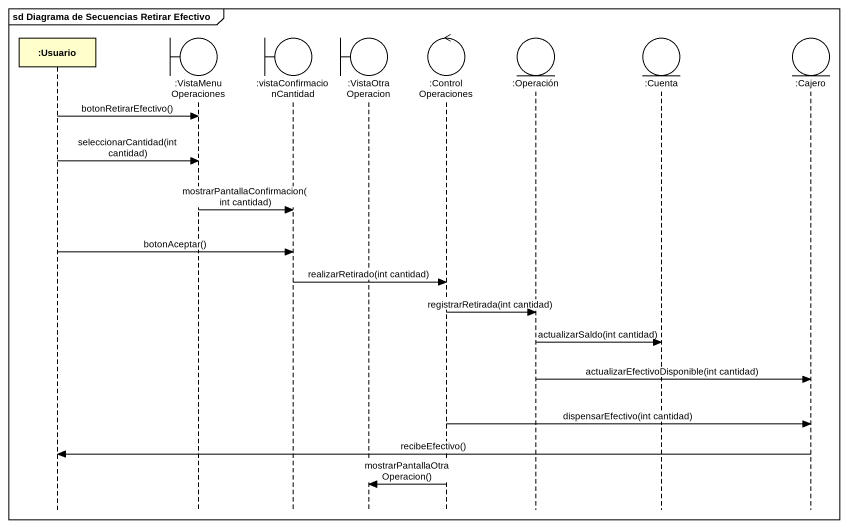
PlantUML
@startuml
mainframe sd Diagrama de Secuencias Retirar Efectivo
hide footbox
participant ":Usuario" as Usuario
boundary ":VistaMenuOperaciones" as VistaMenuOperaciones
boundary ":vistaConfirmacionCantidad" as vistaConfirmacionCantidad
boundary ":VistaOtraOperacion" as VistaOtraOperacion
control ":ControlOperaciones" as ControlOperaciones
entity ":Operación" as Operación
entity ":Cuenta" as Cuenta
entity ":Cajero" as Cajero

Usuario -> VistaMenuOperaciones : botonRetirarEfectivo()
Usuario -> VistaMenuOperaciones : seleccionarCantidad(int cantidad)
VistaMenuOperaciones -> vistaConfirmacionCantidad : mostrarPantallaConfirmacion(int cantidad)
Usuario -> vistaConfirmacionCantidad : botonAceptar()
vistaConfirmacionCantidad -> ControlOperaciones : realizarRetirado(int cantidad)
ControlOperaciones -> Operación : registrarRetirada(int cantidad)
Operación -> Cuenta : actualizarSaldo(int cantidad)
Operación -> Cajero : actualizarEfectivoDisponible(int cantidad)
ControlOperaciones -> Cajero : dispensarEfectivo(int cantidad)
Cajero -> Usuario : recibeEfectivo()
ControlOperaciones -> VistaOtraOperacion : mostrarPantallaOtraOperacion()
@enduml
